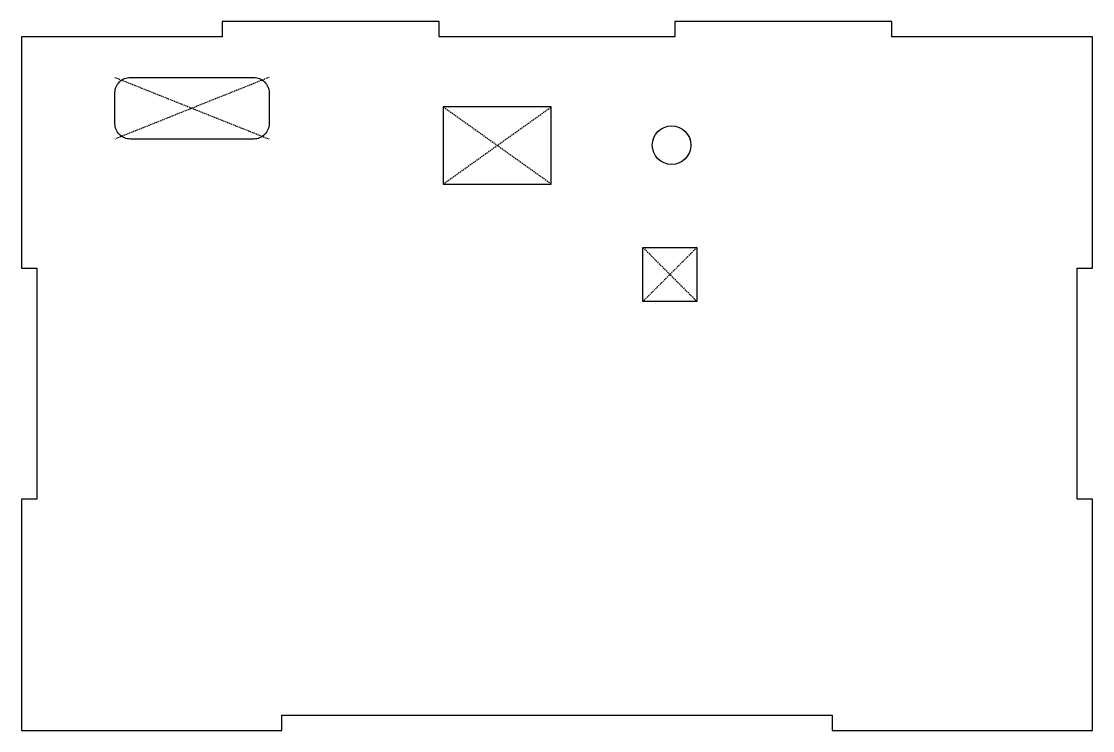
# Model space of a CAD drawing. Header units: millimetres. Extents: x -69 to 69, y -130 to -38.
import ezdxf

# ---------------------------------------------------------------- set-up
doc = ezdxf.new("R2010")
doc.units = ezdxf.units.MM
doc.linetypes.add('DASHED', pattern=[0.2067, 0.1654, -0.0413])

msp = doc.modelspace()

# ---------------------------------------------------------------- linework, layer by layer
at = {"color": 190, "linetype": 'DASHED', "lineweight": 25, "true_color": 0x8018ff}
for p, q in [((-57.36, -45.26), (-37.36, -53.26)), ((-37.36, -45.26), (-57.36, -53.26)), ((-0.76, -59.1), (-14.76, -49.1)), ((-14.76, -59.1), (-0.76, -49.1)), ((18.15, -67.32), (11.15, -74.32)), ((11.15, -67.32), (18.15, -74.32))]:
    msp.add_line(p, q, dxfattribs=at)
for points in [[(69.5, -40), (43.44, -40), (43.44, -38), (15.27, -38), (15.27, -40), (-15.27, -40), (-15.27, -38), (-43.44, -38), (-43.44, -40), (-69.5, -40), (-69.5, -70), (-67.5, -70), (-67.5, -100), (-69.5, -100), (-69.5, -130), (-35.72, -130), (-35.72, -128), (35.72, -128), (35.72, -130), (69.5, -130), (69.5, -100), (67.5, -100), (67.5, -70), (69.5, -70)], [(-0.76, -49.1), (-14.76, -49.1), (-14.76, -59.1), (-0.76, -59.1)], [(11.15, -67.32), (18.15, -67.32), (18.15, -74.32), (11.15, -74.32)]]:
    msp.add_lwpolyline(points, close=True)
msp.add_lwpolyline([(-37.36, -47.26), (-37.36, -51.26, -0.414214), (-39.36, -53.26), (-55.36, -53.26, -0.414214), (-57.36, -51.26), (-57.36, -47.26, -0.414214), (-55.36, -45.26), (-39.36, -45.26, -0.414214)], format="xyb", close=True)
msp.add_circle((14.87, -54.05), 2.5)

doc.saveas('drawing.dxf')
